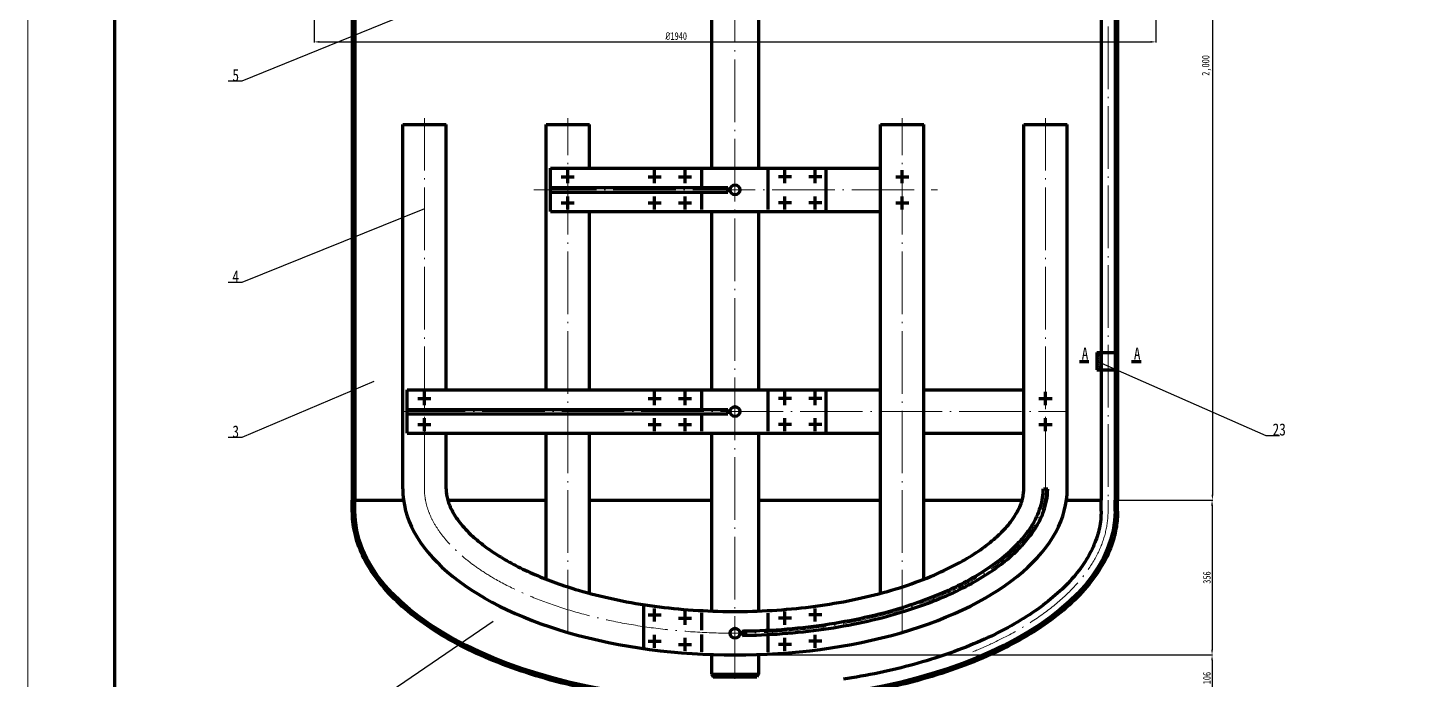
# Model space of a CAD drawing. Extents: x -49005 to 5786, y 3040 to 28144.
# Drawn here: x -49005 to -45806, y 20071 to 21570 of the extents above; entities that cross this region are included whole.
import ezdxf

# ---------------------------------------------------------------- set-up
doc = ezdxf.new("R2010")
doc.units = 0
doc.header["$LTSCALE"] = 6
doc.linetypes.add('ACAD_ISO02W100', pattern=[15, 12, -3])
doc.linetypes.add('ACAD_ISO04W100', pattern=[30.5, 24, -3, 0.5, -3])
doc.layers.get('0').update_dxf_attribs({"linetype": 'CONTINUOUS', "lineweight": 20})
doc.layers.get('Defpoints').update_dxf_attribs({"linetype": 'CONTINUOUS'})
for name, color, linetype, lineweight in [('CEN', 6, 'ACAD_ISO04W100', 15), ('CON', 7, 'CONTINUOUS', 70), ('DASH', 4, 'ACAD_ISO02W100', 15), ('min', 1, 'CONTINUOUS', 18)]:
    doc.layers.add(name, color=color, linetype=linetype, lineweight=lineweight)
doc.layers.add('harch', color=3, linetype='CONTINUOUS')
doc.styles.get("Standard").update_dxf_attribs({"font": 'SIMFANG.TTF', "width": 0.8})
doc.dimstyles.get("Standard").update_dxf_attribs({"dimscale": 5, "dimtxt": 3.5, "dimasz": 2.5, "dimexe": 0.25, "dimexo": 0.625, "dimtad": 1, "dimdec": 0, "dimzin": 1, "dimdsep": 46, "dimlunit": 6, "dimtxsty": 'Standard', "dimcen": 2.5, "dimadec": 0, "dimazin": 0, "dimtfac": 1, "dimtdec": 0, "dimtmove": 0, "dimatfit": 3, "dimfxl": 1, "dimtolj": 1, "dimtzin": 0, "dimarcsym": 0})

# ---------------------------------------------------------------- blocks, each defined once
blk = doc.blocks.new('*D116')
at = {"layer": 'Defpoints', "color": 0, "lineweight": 70}
for p in [(-46495.4, 22483), (-46501.4, 20483), (-46277.2, 20483)]:
    blk.add_point(p, dxfattribs=at)
at = {"layer": 'min', "color": 0, "lineweight": -2}
for p, q in [((-46492.3, 22483), (-46276, 22483)), ((-46277.2, 22470.5), (-46277.2, 20495.5)), ((-46498.3, 20483), (-46276, 20483))]:
    blk.add_line(p, q, dxfattribs=at)
at = {"layer": 'min', "color": 0, "lineweight": 70}
for points in [[(-46279.3, 22470.5), (-46275.1, 22470.5), (-46277.2, 22483)], [(-46279.3, 20495.5), (-46275.1, 20495.5), (-46277.2, 20483)]]:
    blk.add_solid(points, dxfattribs=at)
at = {"layer": 'min', "color": 0, "lineweight": 18, "insert": (-46290.6, 21483), "char_height": 17.5, "attachment_point": 5, "rotation": 90}
blk.add_mtext('\\A1;2,000', dxfattribs=at)
blk = doc.blocks.new('*D129')
at = {"layer": 'Defpoints', "color": 0, "lineweight": 70}
for p in [(-46495.4, 20483), (-47376.4, 20126.8), (-46278, 20126.8)]:
    blk.add_point(p, dxfattribs=at)
at = {"layer": 'min', "color": 0, "lineweight": -2}
for p, q in [((-46492.3, 20483), (-46276.7, 20483)), ((-46278, 20470.5), (-46278, 20139.3)), ((-47373.3, 20126.8), (-46276.7, 20126.8))]:
    blk.add_line(p, q, dxfattribs=at)
at = {"layer": 'min', "color": 0, "lineweight": 70}
for points in [[(-46280.1, 20470.5), (-46275.9, 20470.5), (-46278, 20483)], [(-46280.1, 20139.3), (-46275.9, 20139.3), (-46278, 20126.8)]]:
    blk.add_solid(points, dxfattribs=at)
at = {"layer": 'min', "color": 0, "lineweight": 18, "insert": (-46289.9, 20304.9), "char_height": 17.5, "attachment_point": 5, "rotation": 90}
blk.add_mtext('\\A1;356', dxfattribs=at)
blk = doc.blocks.new('_None')
blk = doc.blocks.new('*D137')
at = {"layer": 'Defpoints', "color": 0, "lineweight": 18}
for p in [(-48345.6, 21873), (-46407.2, 21873), (-46407.2, 21537.1)]:
    blk.add_point(p, dxfattribs=at)
at = {"layer": 'min', "color": 0, "lineweight": -2}
for p, q in [((-48345.6, 21869.8), (-48345.6, 21535.9)), ((-46407.2, 21869.8), (-46407.2, 21535.9)), ((-48333.1, 21537.1), (-46419.7, 21537.1))]:
    blk.add_line(p, q, dxfattribs=at)
at = {"layer": 'min', "color": 0, "lineweight": 18}
for points in [[(-48333.1, 21539.2), (-48333.1, 21535), (-48345.6, 21537.1)], [(-46419.7, 21539.2), (-46419.7, 21535), (-46407.2, 21537.1)]]:
    blk.add_solid(points, dxfattribs=at)
at = {"layer": 'min', "color": 0, "lineweight": 18, "insert": (-47511.8, 21550.4), "char_height": 17.5, "attachment_point": 5}
blk.add_mtext('\\A1;{\\Fisocp|c134;%%C}1940', dxfattribs=at)
blk = doc.blocks.new('*D181')
at = {"layer": 'Defpoints', "color": 0, "lineweight": 70}
for p in [(-47376.4, 20126.8), (-47376.4, 20020.5), (-46278, 20020.5)]:
    blk.add_point(p, dxfattribs=at)
at = {"layer": 'min', "color": 0, "lineweight": -2}
for p, q in [((-47373.3, 20126.8), (-46276.7, 20126.8)), ((-46278, 20114.3), (-46278, 20033)), ((-47373.3, 20020.5), (-46276.7, 20020.5))]:
    blk.add_line(p, q, dxfattribs=at)
at = {"layer": 'min', "color": 0, "lineweight": 70}
for points in [[(-46280.1, 20114.3), (-46275.9, 20114.3), (-46278, 20126.8)], [(-46280.1, 20033), (-46275.9, 20033), (-46278, 20020.5)]]:
    blk.add_solid(points, dxfattribs=at)
at = {"layer": 'min', "color": 0, "lineweight": 18, "insert": (-46289.9, 20073.6), "char_height": 17.5, "attachment_point": 5, "rotation": 90}
blk.add_mtext('\\A1;106', dxfattribs=at)

msp = doc.modelspace()

# ---------------------------------------------------------------- hatches: boundary and pattern name
at = {"layer": 'CON'}
h = msp.add_hatch(color=256, dxfattribs=at)
h.paths.add_polyline_path([(-47426.43, 20082.81), (-47430.43, 20082.81), (-47426.43, 20076.81)])
h.paths.add_polyline_path([(-47326.43, 20076.81), (-47322.43, 20082.81), (-47326.43, 20082.81)])
at = {"layer": 'harch', "lineweight": 18}
h = msp.add_hatch(dxfattribs=at)
h.set_pattern_fill('ANSI31', color=256, scale=4, style=0)
h.paths.add_polyline_path([(-48251.43, 21649), (-48257.43, 21648.99), (-48257.43, 20482.97), (-48251.43, 20482.97)])
h.paths.add_polyline_path([(-46495.43, 21652.19), (-46501.43, 21652.18), (-46501.43, 20482.97), (-46495.43, 20482.97)])
h = msp.add_hatch(dxfattribs=at)
h.set_pattern_fill('ANSI31', color=256, style=0)
h.paths.add_polyline_path([(-46533.43, 20822.97), (-46543.43, 20822.97), (-46543.43, 20782.97), (-46533.43, 20782.97)])
h = msp.add_hatch(dxfattribs=at)
h.set_pattern_fill('ANSI31', color=256, scale=4, angle=90, style=0)
edge = h.paths.add_edge_path()
edge.add_ellipse((-47376.43, 20457.97), major_axis=(-875, 0), ratio=0.5, start_angle=0, end_angle=84.09628, ccw=False)
edge.add_line((-48251.43, 20457.97), (-48251.43, 20482.97))
edge.add_line((-48251.43, 20482.97), (-48257.43, 20482.97))
edge.add_line((-48257.43, 20482.97), (-48257.43, 20457.97))
edge.add_spline(control_points=[(-48257.43, 20457.97), (-48257.43, 20441.53), (-48255.62, 20425.09), (-48248.11, 20390.99), (-48242.07, 20373.35), (-48225.86, 20338.63), (-48215.7, 20321.56), (-48191.44, 20288.21), (-48177.34, 20271.94), (-48145.43, 20240.4), (-48127.61, 20225.14), (-48088.52, 20195.82), (-48067.25, 20181.77), (-48021.55, 20155.05), (-47997.12, 20142.39), (-47945.45, 20118.63), (-47918.21, 20107.53), (-47861.3, 20087.04), (-47831.64, 20077.66), (-47770.29, 20060.72), (-47738.62, 20053.17), (-47673.71, 20040.03), (-47640.48, 20034.42), (-47572.92, 20025.24), (-47538.59, 20021.67), (-47498.13, 20018.7), (-47492.28, 20018.3), (-47486.43, 20017.93)], knot_values=[4.8380013, 4.8380013, 4.8380013, 4.8380013, 4.9477221, 4.9477221, 5.0672954, 5.0672954, 5.1868686, 5.1868686, 5.3064419, 5.3064419, 5.4260151, 5.4260151, 5.5455884, 5.5455884, 5.6651616, 5.6651616, 5.7847349, 5.7847349, 5.9043081, 5.9043081, 6.0238814, 6.0238814, 6.1434546, 6.1434546, 6.2630279, 6.2630279, 6.2831853, 6.2831853, 6.2831853, 6.2831853], degree=3, periodic=0)
edge.add_spline(control_points=[(-47486.43, 20017.93), (-47479.77, 20017.51), (-47473.1, 20017.12), (-47466.43, 20016.78)], knot_values=[4.8150737, 4.8150737, 4.8150737, 4.8150737, 4.8380013, 4.8380013, 4.8380013, 4.8380013], degree=3, periodic=0)
edge.add_line((-47466.43, 20016.78), (-47466.43, 20022.79))
edge = h.paths.add_edge_path()
edge.add_spline(control_points=[(-47266.43, 20017.93), (-47241.07, 20019.53), (-47215.84, 20021.68), (-47156.65, 20028.08), (-47122.87, 20032.81), (-47056.69, 20044.24), (-47024.27, 20050.94), (-46961.26, 20066.24), (-46930.66, 20074.84), (-46871.71, 20093.8), (-46843.35, 20104.17), (-46789.3, 20126.53), (-46763.59, 20138.53), (-46715.19, 20163.99), (-46692.49, 20177.46), (-46650.43, 20205.68), (-46631.07, 20220.44), (-46595.95, 20251.05), (-46580.19, 20266.91), (-46552.52, 20299.51), (-46540.61, 20316.26), (-46520.83, 20350.43), (-46512.96, 20367.86), (-46503.29, 20397.44), (-46500.34, 20409.49), (-46496.41, 20433.68), (-46495.43, 20445.82), (-46495.43, 20457.97)], knot_values=[3.1415927, 3.1415927, 3.1415927, 3.1415927, 3.2289304, 3.2289304, 3.3485036, 3.3485036, 3.4680769, 3.4680769, 3.5876501, 3.5876501, 3.7072233, 3.7072233, 3.8267966, 3.8267966, 3.9463698, 3.9463698, 4.0659431, 4.0659431, 4.1855163, 4.1855163, 4.3050896, 4.3050896, 4.4246628, 4.4246628, 4.5057198, 4.5057198, 4.5867767, 4.5867767, 4.5867767, 4.5867767], degree=3, periodic=0)
edge.add_line((-46495.43, 20457.97), (-46495.43, 20482.97))
edge.add_line((-46495.43, 20482.97), (-46501.43, 20482.97))
edge.add_line((-46501.43, 20482.97), (-46501.43, 20457.97))
edge.add_ellipse((-47376.43, 20457.97), major_axis=(-875, 0), ratio=0.5, start_angle=106.9435, end_angle=180, ccw=False)
edge.add_ellipse((-47376.43, 20457.97), major_axis=(-875, 0), ratio=0.5, start_angle=106.60155, end_angle=106.9435, ccw=False)
edge.add_ellipse((-47376.43, 20457.97), major_axis=(-875, 0), ratio=0.5, start_angle=95.90372, end_angle=106.60155, ccw=False)
edge.add_line((-47286.43, 20022.79), (-47286.43, 20016.78))
edge.add_spline(control_points=[(-47286.43, 20016.78), (-47279.75, 20017.12), (-47273.09, 20017.51), (-47266.43, 20017.93)], knot_values=[4.5867767, 4.5867767, 4.5867767, 4.5867767, 4.6097043, 4.6097043, 4.6097043, 4.6097043], degree=3, periodic=0)

# ---------------------------------------------------------------- linework, layer by layer
msp.add_lwpolyline([(-49004.64, 17833.49), (-44268.64, 17833.49), (-44268.64, 24545.49), (-49004.64, 24545.49)], close=True)
at = {"lineweight": 70}
msp.add_lwpolyline([(-48804.64, 17913.49), (-44348.64, 17913.49), (-44348.64, 24465.49), (-48804.64, 24465.49)], close=True, dxfattribs=at)
at = {"layer": 'CEN'}
for p, q in [((-47376.43, 20071.76), (-47376.43, 24407.34)), ((-46517.43, 22304.43), (-46517.43, 20482.97)), ((-48091.43, 20509.31), (-48091.43, 21361.57)), ((-47761.43, 20178.78), (-47761.43, 21361.57)), ((-46991.43, 20178.78), (-46991.43, 21361.57)), ((-46661.43, 20509.31), (-46661.43, 21361.57)), ((-47839.56, 21196.81), (-46910.13, 21196.81)), ((-47388.93, 21196.81), (-47363.93, 21196.81)), ((-47376.43, 21184.31), (-47376.43, 21209.31)), ((-47376.43, 20674.31), (-47376.43, 20699.31)), ((-48141.43, 20686.81), (-46611.43, 20686.81)), ((-47388.93, 20686.81), (-47363.93, 20686.81)), ((-46517.43, 20457.97), (-46517.43, 20482.97)), ((-47376.43, 20164.31), (-47376.43, 20189.31)), ((-47388.93, 20176.81), (-47363.93, 20176.81))]:
    msp.add_line(p, q, dxfattribs=at)
for points, knots in [([(-48091.43, 20509.31), (-48091.43, 20501.85), (-48090.84, 20494.38), (-48088.45, 20479.35), (-48086.65, 20471.79), (-48081.77, 20456.52), (-48078.68, 20448.8), (-48071.14, 20433.24), (-48066.68, 20425.38), (-48056.32, 20409.6), (-48050.42, 20401.67), (-48037.16, 20385.82), (-48029.8, 20377.91), (-48013.61, 20362.2), (-48004.8, 20354.4), (-47985.74, 20339.03), (-47975.51, 20331.46), (-47953.69, 20316.62), (-47942.1, 20309.36), (-47911.78, 20291.85), (-47892.29, 20281.83), (-47850.81, 20262.89), (-47828.83, 20253.96), (-47782.7, 20237.4), (-47758.56, 20229.76), (-47708.5, 20215.91), (-47682.58, 20209.7), (-47629.35, 20198.81), (-47602.04, 20194.14), (-47546.44, 20186.42), (-47518.15, 20183.37), (-47461.01, 20178.95), (-47432.16, 20177.58), (-47374.33, 20176.53), (-47345.34, 20176.85), (-47287.67, 20179.2), (-47258.99, 20181.21), (-47202.34, 20186.91), (-47174.37, 20190.58), (-47119.58, 20199.53), (-47092.75, 20204.8), (-47040.64, 20216.85), (-47015.35, 20223.62), (-46966.71, 20238.54), (-46943.35, 20246.69), (-46898.92, 20264.21), (-46877.85, 20273.57), (-46838.32, 20293.32), (-46819.87, 20303.7), (-46785.85, 20325.23), (-46770.29, 20336.38), (-46744.7, 20357.19), (-46734.18, 20366.77), (-46715.33, 20386.08), (-46707, 20395.8), (-46692.53, 20415.19), (-46686.39, 20424.86), (-46677.06, 20442.4), (-46673.54, 20450.29), (-46667.87, 20465.92), (-46665.72, 20473.66), (-46662.68, 20489.01), (-46661.79, 20496.62), (-46661.46, 20505.92), (-46661.43, 20507.61), (-46661.43, 20509.31)], [0, 0, 0, 0, 0.0792633, 0.0792633, 0.1585266, 0.1585266, 0.2377899, 0.2377899, 0.3170532, 0.3170532, 0.3963165, 0.3963165, 0.4755798, 0.4755798, 0.554843, 0.554843, 0.6341063, 0.6341063, 0.7133696, 0.7133696, 0.8306812, 0.8306812, 0.9479928, 0.9479928, 1.0653043, 1.0653043, 1.1826159, 1.1826159, 1.2999274, 1.2999274, 1.417239, 1.417239, 1.5345506, 1.5345506, 1.6518621, 1.6518621, 1.7691737, 1.7691737, 1.8864853, 1.8864853, 2.0037968, 2.0037968, 2.1211084, 2.1211084, 2.2384199, 2.2384199, 2.3557315, 2.3557315, 2.4730431, 2.4730431, 2.5903546, 2.5903546, 2.6874087, 2.6874087, 2.7844628, 2.7844628, 2.8815168, 2.8815168, 2.9622095, 2.9622095, 3.0429022, 3.0429022, 3.1235948, 3.1235948, 3.1415927, 3.1415927, 3.1415927, 3.1415927]), ([(-46517.43, 20457.97), (-46517.43, 20442.19), (-46519.27, 20426.41), (-46526.65, 20394.92), (-46532.2, 20379.21), (-46547.03, 20348.03), (-46556.32, 20332.55), (-46578.6, 20302.06), (-46591.59, 20287.04), (-46621.14, 20257.73), (-46637.71, 20243.43), (-46674.2, 20215.81), (-46694.12, 20202.48), (-46737.06, 20177.01), (-46760.07, 20164.87), (-46798.73, 20146.74), (-46813.46, 20140.28), (-46828.63, 20134.08)], [3.14159265, 3.14159265, 3.14159265, 3.14159265, 3.25832919, 3.25832919, 3.37506573, 3.37506573, 3.49180227, 3.49180227, 3.60853881, 3.60853881, 3.72527535, 3.72527535, 3.84201188, 3.84201188, 3.95874842, 3.95874842, 4.02699937, 4.02699937, 4.02699937, 4.02699937])]:
    msp.add_open_spline(points, degree=3, knots=knots, dxfattribs=at)
at = {"layer": 'CON'}
for p, q in [((-47430.43, 22866.81), (-47430.43, 21246.81)), ((-47322.43, 22866.81), (-47322.43, 21246.81)), ((-48257.43, 22507.97), (-48257.43, 20482.97)), ((-48251.43, 22507.97), (-48251.43, 20482.97)), ((-46501.43, 22507.97), (-46501.43, 20482.97)), ((-46495.43, 22507.97), (-46495.43, 20482.97)), ((-46533.43, 22304.43), (-46533.43, 20482.97)), ((-48141.43, 20509.31), (-48141.43, 21346.81)), ((-48141.43, 21346.81), (-48041.43, 21346.81)), ((-48041.43, 20736.81), (-48041.43, 21346.81)), ((-47811.43, 20736.81), (-47811.43, 21346.81)), ((-47811.43, 21346.81), (-47711.43, 21346.81)), ((-47711.43, 21246.81), (-47711.43, 21346.81)), ((-47041.43, 20268.64), (-47041.43, 21346.81)), ((-47041.43, 21346.81), (-46941.43, 21346.81)), ((-46941.43, 20301.2), (-46941.43, 21346.81)), ((-46711.43, 20509.31), (-46711.43, 21346.81)), ((-46711.43, 21346.81), (-46611.43, 21346.81)), ((-46611.43, 20509.31), (-46611.43, 21346.81)), ((-47801.43, 21146.81), (-47801.43, 21246.81)), ((-47801.43, 21246.81), (-47041.43, 21246.81)), ((-47761.43, 21211.81), (-47761.43, 21241.81)), ((-47561.43, 21211.81), (-47561.43, 21241.81)), ((-47491.43, 21211.81), (-47491.43, 21241.81)), ((-47453.02, 21201.81), (-47453.02, 21241.81)), ((-47299.84, 21151.81), (-47299.84, 21241.81)), ((-47261.43, 21211.81), (-47261.43, 21241.81)), ((-47191.43, 21211.81), (-47191.43, 21241.81)), ((-47166.43, 21146.81), (-47166.43, 21246.81)), ((-46991.43, 21211.81), (-46991.43, 21241.81)), ((-47776.43, 21226.81), (-47746.43, 21226.81)), ((-47576.43, 21226.81), (-47546.43, 21226.81)), ((-47506.43, 21226.81), (-47476.43, 21226.81)), ((-47246.43, 21226.81), (-47276.43, 21226.81)), ((-47176.43, 21226.81), (-47206.43, 21226.81)), ((-47006.43, 21226.81), (-46976.43, 21226.81)), ((-47801.43, 21201.81), (-47393.18, 21201.81)), ((-47801.43, 21191.81), (-47393.18, 21191.81)), ((-47761.43, 21151.81), (-47761.43, 21181.81)), ((-47561.43, 21151.81), (-47561.43, 21181.81)), ((-47491.43, 21151.81), (-47491.43, 21181.81)), ((-47453.02, 21151.81), (-47453.02, 21191.81)), ((-47393.18, 21191.81), (-47393.18, 21201.81)), ((-47261.43, 21151.81), (-47261.43, 21181.81)), ((-47191.43, 21151.81), (-47191.43, 21181.81)), ((-46991.43, 21151.81), (-46991.43, 21181.81)), ((-47801.43, 21146.81), (-47041.43, 21146.81)), ((-47776.43, 21166.81), (-47746.43, 21166.81)), ((-47711.43, 20736.81), (-47711.43, 21146.81)), ((-47576.43, 21166.81), (-47546.43, 21166.81)), ((-47506.43, 21166.81), (-47476.43, 21166.81)), ((-47430.43, 21146.81), (-47430.43, 20736.81)), ((-47322.43, 21146.81), (-47322.43, 20736.81)), ((-47246.43, 21166.81), (-47276.43, 21166.81)), ((-47176.43, 21166.81), (-47206.43, 21166.81)), ((-47006.43, 21166.81), (-46976.43, 21166.81)), ((-46543.43, 20822.97), (-46543.43, 20782.97)), ((-48131.43, 20636.81), (-48131.43, 20736.81)), ((-48131.43, 20736.81), (-47041.43, 20736.81)), ((-48091.43, 20701.81), (-48091.43, 20731.81)), ((-47561.43, 20701.81), (-47561.43, 20731.81)), ((-47491.43, 20701.81), (-47491.43, 20731.81)), ((-47453.02, 20691.81), (-47453.02, 20731.81)), ((-47299.84, 20641.81), (-47299.84, 20731.81)), ((-47261.43, 20701.81), (-47261.43, 20731.81)), ((-47191.43, 20701.81), (-47191.43, 20731.81)), ((-47166.43, 20636.81), (-47166.43, 20736.81)), ((-46941.43, 20736.81), (-46711.43, 20736.81)), ((-46661.43, 20701.81), (-46661.43, 20731.81)), ((-48106.43, 20716.81), (-48076.43, 20716.81)), ((-47576.43, 20716.81), (-47546.43, 20716.81)), ((-47506.43, 20716.81), (-47476.43, 20716.81)), ((-47246.43, 20716.81), (-47276.43, 20716.81)), ((-47176.43, 20716.81), (-47206.43, 20716.81)), ((-46676.43, 20716.81), (-46646.43, 20716.81)), ((-48131.43, 20691.81), (-47393.18, 20691.81)), ((-48131.43, 20681.81), (-47393.18, 20681.81)), ((-48091.43, 20641.81), (-48091.43, 20671.81)), ((-47561.43, 20641.81), (-47561.43, 20671.81)), ((-47491.43, 20641.81), (-47491.43, 20671.81)), ((-47453.02, 20641.81), (-47453.02, 20681.81)), ((-47393.18, 20681.81), (-47393.18, 20691.81)), ((-47261.43, 20641.81), (-47261.43, 20671.81)), ((-47191.43, 20641.81), (-47191.43, 20671.81)), ((-46661.43, 20641.81), (-46661.43, 20671.81)), ((-48131.43, 20636.81), (-47041.43, 20636.81)), ((-48106.43, 20656.81), (-48076.43, 20656.81)), ((-48041.43, 20509.31), (-48041.43, 20636.81)), ((-47811.43, 20301.2), (-47811.43, 20636.81)), ((-47711.43, 20268.64), (-47711.43, 20636.81)), ((-47576.43, 20656.81), (-47546.43, 20656.81)), ((-47506.43, 20656.81), (-47476.43, 20656.81)), ((-47430.43, 20636.81), (-47430.43, 20227.83)), ((-47322.43, 20636.81), (-47322.43, 20227.83)), ((-47246.43, 20656.81), (-47276.43, 20656.81)), ((-47176.43, 20656.81), (-47206.43, 20656.81)), ((-46941.43, 20636.81), (-46711.43, 20636.81)), ((-46676.43, 20656.81), (-46646.43, 20656.81)), ((-46666.43, 20509.31), (-46656.43, 20509.31)), ((-46666.43, 20509.31), (-46656.43, 20509.31)), ((-48257.43, 20457.97), (-48257.43, 20482.97)), ((-48257.43, 20482.97), (-48139.61, 20482.97)), ((-48251.43, 20457.97), (-48251.43, 20482.97)), ((-48037.67, 20482.97), (-47811.43, 20482.97)), ((-47711.43, 20482.97), (-47430.43, 20482.97)), ((-47322.43, 20482.97), (-47041.43, 20482.97)), ((-46941.43, 20482.97), (-46715.19, 20482.97)), ((-46613.24, 20482.97), (-46533.43, 20482.97)), ((-46533.43, 20457.97), (-46533.43, 20482.97)), ((-46501.43, 20457.97), (-46501.43, 20482.97)), ((-46501.43, 20482.97), (-46495.43, 20482.97)), ((-46495.43, 20457.97), (-46495.43, 20482.97)), ((-47576.42, 20218.82), (-47546.42, 20218.82)), ((-47561.42, 20203.82), (-47561.42, 20233.82)), ((-47491.43, 20196.4), (-47491.43, 20226.4)), ((-47453.02, 20183.8), (-47453.02, 20223.84)), ((-47299.84, 20183.28), (-47299.84, 20223.32)), ((-47261.43, 20196.4), (-47261.43, 20226.4)), ((-47176.43, 20218.82), (-47206.43, 20218.82)), ((-47191.43, 20203.82), (-47191.43, 20233.82)), ((-47506.43, 20211.4), (-47476.43, 20211.4)), ((-47246.43, 20211.4), (-47276.43, 20211.4)), ((-47576.43, 20158.32), (-47546.43, 20158.32)), ((-47561.43, 20143.32), (-47561.43, 20173.32)), ((-47491.43, 20136.21), (-47491.43, 20166.21)), ((-47453.02, 20133.75), (-47453.02, 20173.79)), ((-47299.84, 20133.23), (-47299.84, 20173.27)), ((-47261.43, 20136.21), (-47261.43, 20166.21)), ((-47176.43, 20158.32), (-47206.43, 20158.32)), ((-47191.43, 20143.32), (-47191.43, 20173.32)), ((-47506.43, 20151.21), (-47476.43, 20151.21)), ((-47430.43, 20127.76), (-47430.43, 20082.81)), ((-47322.43, 20127.76), (-47322.43, 20082.81)), ((-47246.43, 20151.21), (-47276.43, 20151.21)), ((-47430.43, 20082.81), (-47322.43, 20082.81)), ((-47430.43, 20082.81), (-47426.43, 20076.81)), ((-47426.43, 20082.81), (-47426.43, 20076.81)), ((-47426.43, 20076.81), (-47326.43, 20076.81)), ((-47326.43, 20082.81), (-47326.43, 20076.81)), ((-47322.43, 20082.81), (-47326.43, 20076.81))]:
    msp.add_line(p, q, dxfattribs=at)
at = {"layer": 'CON', "lineweight": 70}
for p, q in [((-46583.44, 20801.91), (-46561.64, 20801.91)), ((-46543.43, 20822.97), (-46533.43, 20822.97)), ((-46463.36, 20801.91), (-46441.57, 20801.91)), ((-46543.43, 20782.97), (-46533.43, 20782.97)), ((-47586.43, 20141.5), (-47586.43, 20242.6)), ((-47359.67, 20171.9), (-47359.67, 20181.9))]:
    msp.add_line(p, q, dxfattribs=at)
at = {"layer": 'CON'}
for centre in [(-47376.43, 21196.81), (-47376.43, 20686.81)]:
    msp.add_circle(centre, 11.25, dxfattribs=at)
at = {"layer": 'CON', "lineweight": 70}
for centre in [(-47376.43, 21196.81), (-47376.43, 20686.81), (-47376.43, 20176.81)]:
    msp.add_circle(centre, 11.25, dxfattribs=at)
at = {"layer": 'CON'}
msp.add_ellipse((-47376.43, 20509.31), major_axis=(-765, 0), ratio=0.5, start_param=0, end_param=3.1415927, dxfattribs=at)
at = {"layer": 'CON', "extrusion": (0, 0, -1)}
msp.add_ellipse((-47376.43, 20457.97), major_axis=(-875, 0), ratio=0.5, start_param=3.1415927, end_param=6.2831853, dxfattribs=at)
at = {"layer": 'CON'}
for points, knots in [([(-48041.43, 20509.31), (-48041.43, 20505.52), (-48041.19, 20501.73), (-48040.23, 20494.02), (-48039.5, 20490.11), (-48037.49, 20482.05), (-48036.19, 20477.9), (-48032.95, 20469.33), (-48031, 20464.91), (-48026.36, 20455.78), (-48023.66, 20451.07), (-48017.43, 20441.4), (-48013.9, 20436.43), (-48005.97, 20426.31), (-48001.56, 20421.16), (-47991.83, 20410.72), (-47986.51, 20405.43), (-47972.39, 20392.46), (-47963.09, 20384.74), (-47942.61, 20369.39), (-47931.44, 20361.77), (-47907.33, 20346.8), (-47894.38, 20339.46), (-47866.85, 20325.22), (-47852.26, 20318.31), (-47821.6, 20305.06), (-47805.52, 20298.72), (-47772.03, 20286.7), (-47754.63, 20281.02), (-47711.21, 20268.23), (-47684.63, 20261.48), (-47629.67, 20249.69), (-47601.31, 20244.64), (-47543.34, 20236.37), (-47513.75, 20233.14), (-47453.88, 20228.59), (-47423.61, 20227.27), (-47362.96, 20226.55), (-47332.58, 20227.16), (-47272.29, 20230.3), (-47242.38, 20232.83), (-47183.58, 20239.74), (-47154.7, 20244.12), (-47098.5, 20254.64), (-47071.19, 20260.78), (-47018.69, 20274.63), (-46993.49, 20282.35), (-46945.72, 20299.14), (-46923.14, 20308.22), (-46884.7, 20325.77), (-46868.35, 20334.08), (-46838, 20351.19), (-46823.99, 20360), (-46798.5, 20377.85), (-46787.02, 20386.89), (-46768.81, 20402.97), (-46761.6, 20410.03), (-46748.8, 20423.92), (-46743.2, 20430.75), (-46733.55, 20444.02), (-46729.49, 20450.46), (-46723.35, 20461.74), (-46721.04, 20466.67), (-46717.23, 20476.19), (-46715.73, 20480.77), (-46713.43, 20489.66), (-46712.62, 20493.96), (-46711.65, 20501.94), (-46711.43, 20505.62), (-46711.43, 20509.31)], [0, 0, 0, 0, 0.0622901, 0.0622901, 0.1245801, 0.1245801, 0.1868702, 0.1868702, 0.2491603, 0.2491603, 0.3114504, 0.3114504, 0.3737404, 0.3737404, 0.4360305, 0.4360305, 0.4983206, 0.4983206, 0.5882885, 0.5882885, 0.6782565, 0.6782565, 0.7682245, 0.7682245, 0.8581924, 0.8581924, 0.9481604, 0.9481604, 1.0381284, 1.0381284, 1.1654009, 1.1654009, 1.2926735, 1.2926735, 1.419946, 1.419946, 1.5472186, 1.5472186, 1.6744911, 1.6744911, 1.8017637, 1.8017637, 1.9290363, 1.9290363, 2.0563088, 2.0563088, 2.1835814, 2.1835814, 2.3108539, 2.3108539, 2.416127, 2.416127, 2.5214001, 2.5214001, 2.6266732, 2.6266732, 2.7097027, 2.7097027, 2.7927322, 2.7927322, 2.8757617, 2.8757617, 2.9441729, 2.9441729, 3.0125841, 3.0125841, 3.0809952, 3.0809952, 3.1415927, 3.1415927, 3.1415927, 3.1415927]), ([(-46495.43, 20457.97), (-46495.43, 20445.82), (-46496.41, 20433.68), (-46500.34, 20409.49), (-46503.29, 20397.44), (-46512.96, 20367.86), (-46520.83, 20350.43), (-46540.61, 20316.26), (-46552.52, 20299.51), (-46580.19, 20266.91), (-46595.95, 20251.05), (-46631.07, 20220.44), (-46650.43, 20205.68), (-46692.49, 20177.46), (-46715.19, 20163.99), (-46763.59, 20138.53), (-46789.3, 20126.53), (-46843.35, 20104.17), (-46871.71, 20093.8), (-46930.66, 20074.84), (-46961.26, 20066.24), (-47024.27, 20050.94), (-47056.69, 20044.24), (-47122.87, 20032.81), (-47156.65, 20028.08), (-47225.07, 20020.69), (-47259.72, 20018.01), (-47329.4, 20014.75), (-47364.44, 20014.16), (-47434.41, 20015.08), (-47469.34, 20016.58), (-47538.59, 20021.67), (-47572.92, 20025.24), (-47640.48, 20034.42), (-47673.71, 20040.03), (-47738.62, 20053.17), (-47770.29, 20060.72), (-47831.64, 20077.66), (-47861.3, 20087.04), (-47918.21, 20107.53), (-47945.45, 20118.63), (-47997.12, 20142.39), (-48021.55, 20155.05), (-48067.25, 20181.77), (-48088.52, 20195.82), (-48127.61, 20225.14), (-48145.43, 20240.4), (-48177.34, 20271.94), (-48191.44, 20288.21), (-48215.7, 20321.56), (-48225.86, 20338.63), (-48242.07, 20373.35), (-48248.11, 20390.99), (-48255.62, 20425.09), (-48257.43, 20441.53), (-48257.43, 20457.97)], [3.1415927, 3.1415927, 3.1415927, 3.1415927, 3.2226496, 3.2226496, 3.3037065, 3.3037065, 3.4232797, 3.4232797, 3.542853, 3.542853, 3.6624262, 3.6624262, 3.7819995, 3.7819995, 3.9015727, 3.9015727, 4.021146, 4.021146, 4.1407192, 4.1407192, 4.2602925, 4.2602925, 4.3798657, 4.3798657, 4.499439, 4.499439, 4.6190122, 4.6190122, 4.7385855, 4.7385855, 4.8581587, 4.8581587, 4.977732, 4.977732, 5.0973052, 5.0973052, 5.2168785, 5.2168785, 5.3364517, 5.3364517, 5.4560249, 5.4560249, 5.5755982, 5.5755982, 5.6951714, 5.6951714, 5.8147447, 5.8147447, 5.9343179, 5.9343179, 6.0538912, 6.0538912, 6.1734644, 6.1734644, 6.2831853, 6.2831853, 6.2831853, 6.2831853])]:
    msp.add_open_spline(points, degree=3, knots=knots, dxfattribs=at)
at = {"layer": 'CON', "lineweight": 70}
for points, knots in [([(-47359.67, 20171.9), (-47356.91, 20171.93), (-47354.15, 20171.97), (-47319.12, 20172.56), (-47286.92, 20174.16), (-47223.27, 20179.44), (-47191.81, 20183.11), (-47130.21, 20192.46), (-47100.06, 20198.13), (-47041.64, 20211.36), (-47013.36, 20218.91), (-46960.99, 20235.17), (-46936.75, 20243.76), (-46891.99, 20261.76), (-46871.34, 20271.1), (-46833.66, 20290.21), (-46816.5, 20299.93), (-46785.78, 20319.34), (-46772.06, 20328.98), (-46747.32, 20348.35), (-46736.22, 20358.06), (-46716.23, 20377.69), (-46707.34, 20387.61), (-46691.78, 20407.47), (-46685.1, 20417.42), (-46673.91, 20437.19), (-46669.39, 20447.01), (-46662.93, 20464.93), (-46660.7, 20473.07), (-46657.32, 20490.58), (-46656.43, 20499.95), (-46656.43, 20509.31)], [1.5933615, 1.5933615, 1.5933615, 1.5933615, 1.6045255, 1.6045255, 1.734991, 1.734991, 1.8654565, 1.8654565, 1.995922, 1.995922, 2.1263874, 2.1263874, 2.2481851, 2.2481851, 2.3634102, 2.3634102, 2.4721725, 2.4721725, 2.5731244, 2.5731244, 2.6706671, 2.6706671, 2.7682098, 2.7682098, 2.8657525, 2.8657525, 2.9632952, 2.9632952, 3.0455609, 3.0455609, 3.1415927, 3.1415927, 3.1415927, 3.1415927]), ([(-47359.67, 20181.9), (-47354.48, 20181.96), (-47349.28, 20182.05), (-47310.53, 20182.9), (-47277.08, 20184.79), (-47211.09, 20190.81), (-47178.54, 20194.94), (-47115.57, 20205.28), (-47085.12, 20211.44), (-47026.33, 20225.69), (-46997.99, 20233.77), (-46948.78, 20250.09), (-46927.48, 20258.03), (-46886.99, 20274.94), (-46867.79, 20283.91), (-46831.78, 20302.68), (-46814.96, 20312.48), (-46783.92, 20332.72), (-46769.71, 20343.15), (-46744.04, 20364.36), (-46732.6, 20375.15), (-46715.22, 20393.92), (-46708.63, 20401.88), (-46697.07, 20417.59), (-46692.06, 20425.35), (-46683.51, 20440.61), (-46679.95, 20448.12), (-46674.11, 20462.95), (-46671.82, 20470.27), (-46668.44, 20484.77), (-46667.35, 20491.95), (-46666.55, 20502.5), (-46666.43, 20505.91), (-46666.43, 20509.31)], [1.5935145, 1.5935145, 1.5935145, 1.5935145, 1.6146689, 1.6146689, 1.7513053, 1.7513053, 1.8879417, 1.8879417, 2.0221186, 2.0221186, 2.1562954, 2.1562954, 2.266638, 2.266638, 2.3769806, 2.3769806, 2.4873232, 2.4873232, 2.5976659, 2.5976659, 2.7080085, 2.7080085, 2.7889293, 2.7889293, 2.8685219, 2.8685219, 2.9470601, 2.9470601, 3.0255983, 3.0255983, 3.1041365, 3.1041365, 3.1415927, 3.1415927, 3.1415927, 3.1415927])]:
    msp.add_open_spline(points, degree=3, knots=knots, dxfattribs=at)
at = {"layer": 'CON', "lineweight": 90}
msp.add_open_spline([(-46533.43, 20457.97), (-46533.43, 20444.98), (-46534.78, 20431.99), (-46540.23, 20405.94), (-46544.34, 20392.88), (-46555.41, 20366.74), (-46562.38, 20353.66), (-46579.24, 20327.62), (-46589.13, 20314.66), (-46611.82, 20289.07), (-46624.62, 20276.44), (-46653.03, 20251.73), (-46668.63, 20239.65), (-46702.49, 20216.24), (-46720.74, 20204.91), (-46759.68, 20183.17), (-46780.37, 20172.76), (-46823.94, 20153.02), (-46846.83, 20143.69), (-46894.53, 20126.23), (-46919.34, 20118.11), (-46970.62, 20103.18), (-46997.08, 20096.37), (-47051.33, 20084.16), (-47079.13, 20078.75), (-47113.74, 20073.04), (-47120.07, 20072.03), (-47126.43, 20071.07)], degree=3, knots=[3.1415927, 3.1415927, 3.1415927, 3.1415927, 3.2459301, 3.2459301, 3.3502675, 3.3502675, 3.4546049, 3.4546049, 3.5589423, 3.5589423, 3.6632797, 3.6632797, 3.7676171, 3.7676171, 3.8719545, 3.8719545, 3.9762919, 3.9762919, 4.0806293, 4.0806293, 4.1849667, 4.1849667, 4.2893041, 4.2893041, 4.3936415, 4.3936415, 4.4168899, 4.4168899, 4.4168899, 4.4168899], dxfattribs=at)
at = {"layer": 'DASH', "lineweight": 70}
for p, q in [((-46533.43, 20822.97), (-46501.43, 20822.97)), ((-46533.43, 20782.97), (-46501.43, 20782.97))]:
    msp.add_line(p, q, dxfattribs=at)

# ---------------------------------------------------------------- texts
at = {"layer": 'min', "lineweight": 18, "width": 0.8}
for s, p in [('5', (-48533.54, 21446.48)), ('4', (-48533.54, 20983.54)), ('3', (-48533.54, 20626.84))]:
    msp.add_text(s, height=28, dxfattribs=at).set_placement(p)
msp.add_text('23', height=28, rotation=359.99998, dxfattribs=at).set_placement((-46138.65, 20631.57))
at = {"layer": 'min', "lineweight": 70, "char_height": 28, "width": 334.0977, "attachment_point": 1}
for insert in [(-46578.09, 20833.97), (-46458.02, 20833.97)]:
    msp.add_mtext('A', dxfattribs=dict(at, insert=insert))

# ---------------------------------------------------------------- dimensions: what is measured, and where the dimension line sits
at = {"layer": 'min', "lineweight": 18}
dim = msp.add_linear_dim(base=(-46277.23, 20482.97), p1=(-46495.43, 22482.97), p2=(-46501.43, 20482.97), angle=90, dimstyle='Standard', dxfattribs=at)
dim.commit()
dim.dimension.update_dxf_attribs({"geometry": '*D116', "text_midpoint": (-46290.62, 21482.97)})
dim = msp.add_linear_dim(base=(-46407.23, 21537.11), p1=(-48345.63, 21872.97), p2=(-46407.23, 21872.97), text='{\\Fisocp|c134;%%C}1940', dimstyle='Standard', override={"dimtmove": 2, "dimldrblk": 'None'}, dxfattribs=at)
dim.commit()
dim.dimension.update_dxf_attribs({"geometry": '*D137', "text_midpoint": (-47511.8, 21550.41), "dimtype": 160})
for base, p1, p2, picture, middle in [((-46277.99, 20126.81), (-46495.43, 20482.97), (-47376.43, 20126.81), '*D129', (-46289.87, 20304.89)), ((-46277.99, 20020.47), (-47376.43, 20126.81), (-47376.43, 20020.47), '*D181', (-46289.87, 20073.64))]:
    dim = msp.add_linear_dim(base=base, p1=p1, p2=p2, angle=90, dimstyle='Standard', override={"dimldrblk": 'None'}, dxfattribs=at)
    dim.commit()
    dim.dimension.update_dxf_attribs({"geometry": picture, "text_midpoint": middle})

# ---------------------------------------------------------------- leaders
for points in [[(-47376.43, 21908.87), (-48511.98, 21446.48), (-48543.59, 21446.48)], [(-48091.43, 21152.88), (-48511.98, 20983.54), (-48543.59, 20983.54)], [(-46539.67, 20801.31), (-46154.45, 20631.57), (-46122.85, 20631.57)], [(-48207.89, 20756.13), (-48511.98, 20626.84), (-48543.59, 20626.84)], [(-47933.45, 20203.51), (-48511.98, 19809.9), (-48543.59, 19809.9)]]:
    msp.add_leader(points, dimstyle='Standard', override={"dimgap": 0.625, "dimtad": 0, "dimldrblk": 'None'}, dxfattribs=at)

doc.saveas('drawing.dxf')
